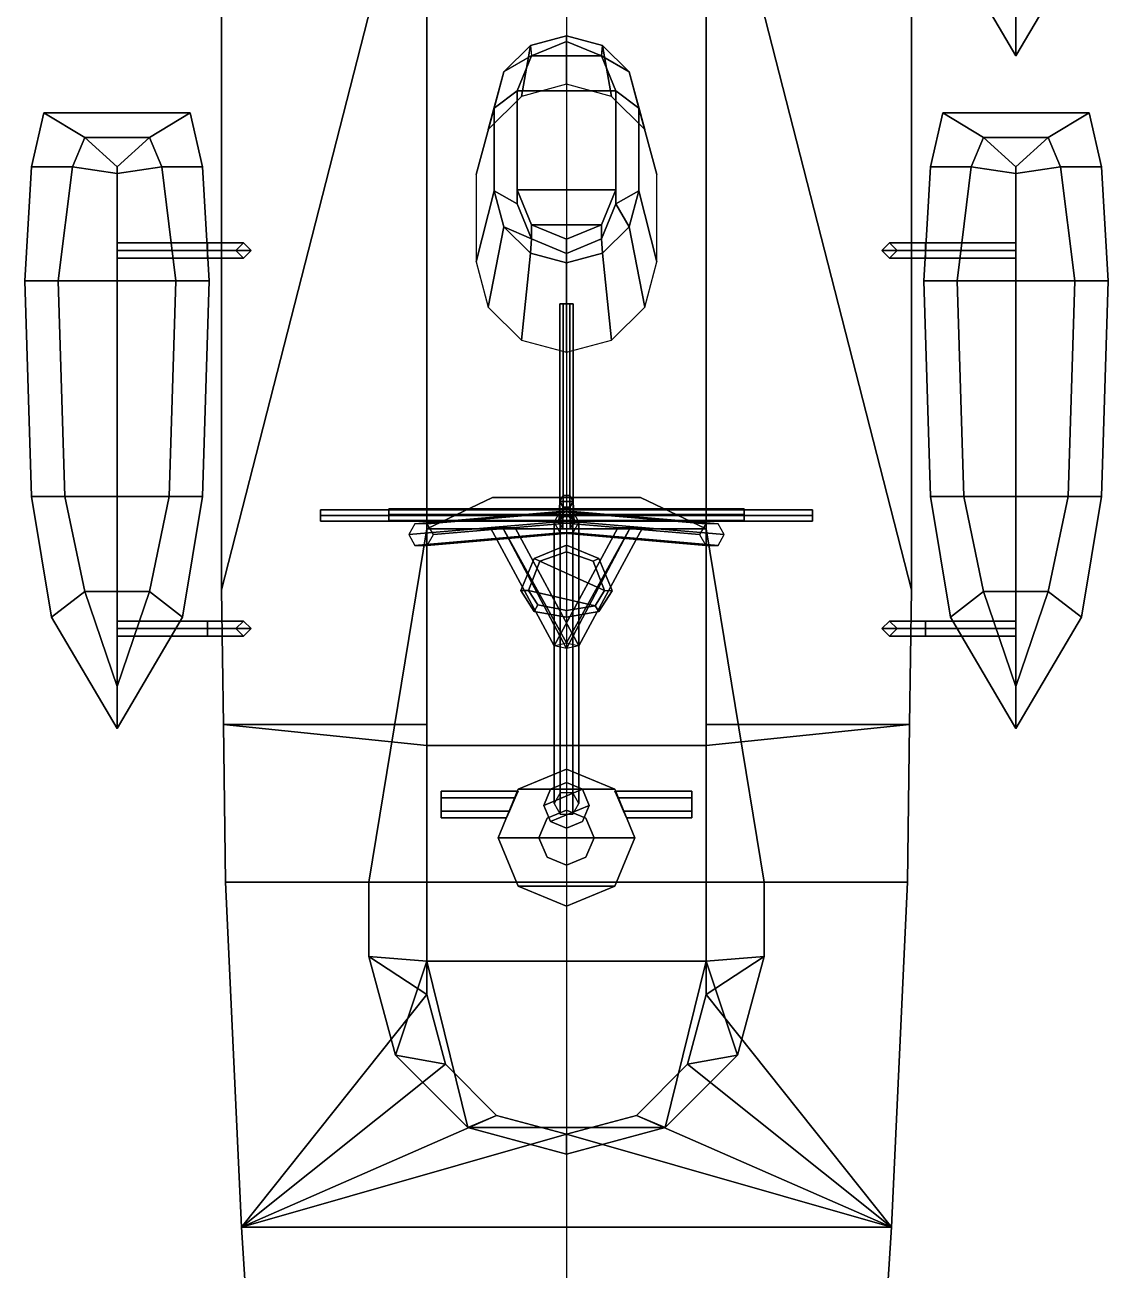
# Model space of a CAD drawing. Header units: millimetres. Extents: x -5.7 to 14.2, y -35.4 to 40.7.
# Drawn here: x -5.7 to 5.7, y -16.9 to -3.8 of the extents above; entities that cross this region are included whole.
import ezdxf

# ---------------------------------------------------------------- set-up
doc = ezdxf.new("R2010")
doc.units = ezdxf.units.MM

msp = doc.modelspace()

# ---------------------------------------------------------------- linework, layer by layer
msp.add_xline((0, 4.53, -4.89), (0, -1))
for points in [[(-3.63, 9.13), (-3.63, -9.74), (-3.63, -9.74, 2.29), (-3.63, 9.13, 2.29)], [(-3.63, 9.13, 2.29), (-3.63, -9.74, 2.29), (-1.47, -1.3, 2.29)], [(1.47, -1.3, 2.29), (1.47, -1.3, 2.29), (3.63, -9.74, 2.29), (3.63, 9.13, 2.29)], [(3.63, 9.13, 2.29), (3.63, -9.74, 2.29), (3.63, -9.74), (3.63, 9.13)], [(-3.63, -9.74, 2.29), (-3.61, -11.16, 2.29), (-1.47, -11.16, 2.29), (-1.47, -1.3, 2.29)], [(-1.47, -1.3, 2.29), (-1.47, -11.16, 2.29), (-1.47, -11.38, 3.3), (-1.47, -1.3, 3.3)], [(-1.47, -1.3, 3.3), (-1.47, -11.38, 3.3), (1.47, -11.38, 3.3), (1.47, -1.3, 3.3)], [(1.47, -1.3, 2.29), (1.47, -11.16, 2.29), (3.61, -11.16, 2.29), (3.63, -9.74, 2.29)], [(1.47, -11.38, 3.3), (1.47, -11.16, 2.29), (1.47, -1.3, 2.29), (1.47, -1.3, 3.3)], [(4.73, -3.68, 3.07), (4.39, -2.68, 3.07), (4.04, -2.95, 3.86), (4.73, -4.12, 3.94)], [(4.73, -4.12, 3.94), (4.04, -2.95, 3.86), (4.39, -2.68, 3.07), (4.73, -3.68, 3.07)], [(4.73, -4.12, 3.94), (5.42, -2.95, 3.86), (5.07, -2.68, 3.07), (4.73, -3.68, 3.07)], [(4.73, -3.68, 3.07), (5.07, -2.68, 3.07), (5.42, -2.95, 3.86), (4.73, -4.12, 3.94)], [(0, -4.42, 3.3), (-0.475, -4.547, 3.3), (-0.38, -4.012, 7.54), (0, -3.91, 7.49)], [(0, -3.91, 7.49), (-0.38, -4.012, 7.54), (-0.368, -4.122, 7.6), (0, -3.97, 7.52)], [(0.475, -4.547, 3.3), (0, -4.42, 3.3), (0, -3.91, 7.49), (0.38, -4.012, 7.54)], [(0.38, -4.012, 7.54), (0, -3.91, 7.49), (0, -3.97, 7.52), (0.368, -4.122, 7.6)], [(-0.475, -4.547, 3.3), (-0.823, -4.895, 3.3), (-0.658, -4.29, 7.69), (-0.38, -4.012, 7.54)], [(0, -3.97, 7.52), (-0.368, -4.122, 7.6), (-0.368, -4.122, 8.63), (0, -3.97, 8.53)], [(0, -3.97, 8.53), (-0.368, -4.122, 8.63), (0.368, -4.122, 8.63), (0, -3.97, 8.53)], [(0.368, -4.122, 7.6), (0, -3.97, 7.52), (0, -3.97, 8.53), (0.368, -4.122, 8.63)], [(0.658, -4.29, 7.69), (0.38, -4.012, 7.54), (0.368, -4.122, 7.6)], [(0.823, -4.895, 3.3), (0.475, -4.547, 3.3), (0.38, -4.012, 7.54), (0.658, -4.29, 7.69)], [(-0.658, -4.29, 7.69), (-0.76, -4.67, 7.87), (-0.52, -4.49, 7.78), (-0.368, -4.122, 7.6)], [(-0.368, -4.122, 7.6), (-0.52, -4.49, 7.78), (-0.52, -4.49, 8.82), (-0.368, -4.122, 8.63)], [(-0.368, -4.122, 8.63), (-0.52, -4.49, 8.82), (0.52, -4.49, 8.82), (0.368, -4.122, 8.63)], [(0.52, -4.49, 7.78), (0.368, -4.122, 7.6), (0.368, -4.122, 8.63), (0.52, -4.49, 8.82)], [(0.76, -4.67, 7.87), (0.658, -4.29, 7.69), (0.368, -4.122, 7.6), (0.52, -4.49, 7.78)], [(-0.823, -4.895, 3.3), (-0.95, -5.37, 3.3), (-0.76, -4.67, 7.87), (-0.658, -4.29, 7.69)], [(0.95, -5.37, 3.3), (0.823, -4.895, 3.3), (0.658, -4.29, 7.69), (0.76, -4.67, 7.87)], [(-0.76, -4.67, 7.87), (-0.76, -5.54, 8.25), (-0.52, -5.68, 8.29), (-0.52, -4.49, 7.78)], [(-0.52, -4.49, 7.78), (-0.52, -5.68, 8.29), (-0.52, -5.53, 9.31), (-0.52, -4.49, 8.82)], [(-0.52, -4.49, 8.82), (-0.52, -5.53, 9.31), (0.52, -5.53, 9.31), (0.52, -4.49, 8.82)], [(0.52, -5.68, 8.29), (0.52, -4.49, 7.78), (0.52, -4.49, 8.82), (0.52, -5.53, 9.31)], [(0.76, -5.54, 8.25), (0.76, -4.67, 7.87), (0.52, -4.49, 7.78), (0.52, -5.68, 8.29)], [(-0.95, -5.37, 3.3), (-0.95, -6.29, 3.3), (-0.76, -5.54, 8.25), (-0.76, -4.67, 7.87)], [(0.95, -6.29, 3.3), (0.95, -5.37, 3.3), (0.76, -4.67, 7.87), (0.76, -5.54, 8.25)], [(-5.2, -5.29, 3.07), (-5.07, -4.98, 3.07), (-5.5, -4.72, 3.7), (-5.63, -5.29, 3.7)], [(-5.63, -5.29, 3.7), (-5.5, -4.72, 3.7), (-5.07, -4.98, 3.07), (-5.2, -5.29, 3.07)], [(-3.96, -4.72, 3.7), (-5.5, -4.72, 3.7), (-5.07, -4.98, 3.07), (-4.39, -4.98, 3.07)], [(-4.39, -4.98, 3.07), (-5.07, -4.98, 3.07), (-5.5, -4.72, 3.7), (-3.96, -4.72, 3.7)], [(-4.26, -5.29, 3.07), (-4.39, -4.98, 3.07), (-3.96, -4.72, 3.7), (-3.83, -5.29, 3.7)], [(-3.83, -5.29, 3.7), (-3.96, -4.72, 3.7), (-4.39, -4.98, 3.07), (-4.26, -5.29, 3.07)], [(4.26, -5.29, 3.07), (4.39, -4.98, 3.07), (3.96, -4.72, 3.7), (3.83, -5.29, 3.7)], [(3.83, -5.29, 3.7), (3.96, -4.72, 3.7), (4.39, -4.98, 3.07), (4.26, -5.29, 3.07)], [(5.07, -4.98, 3.07), (4.39, -4.98, 3.07), (3.96, -4.72, 3.7), (5.5, -4.72, 3.7)], [(5.5, -4.72, 3.7), (3.96, -4.72, 3.7), (4.39, -4.98, 3.07), (5.07, -4.98, 3.07)], [(5.63, -5.29, 3.7), (5.5, -4.72, 3.7), (5.07, -4.98, 3.07), (5.2, -5.29, 3.07)], [(5.2, -5.29, 3.07), (5.07, -4.98, 3.07), (5.5, -4.72, 3.7), (5.63, -5.29, 3.7)], [(-5.2, -5.29, 3.07), (-5.07, -4.98, 3.07), (-4.73, -5.29, 2.68), (-4.73, -5.36, 2.68)], [(-4.73, -5.36, 2.68), (-4.73, -5.29, 2.68), (-5.07, -4.98, 3.07), (-5.2, -5.29, 3.07)], [(-4.73, -5.29, 2.68), (-4.73, -5.29, 2.68), (-5.07, -4.98, 3.07), (-4.39, -4.98, 3.07)], [(-4.39, -4.98, 3.07), (-5.07, -4.98, 3.07), (-4.73, -5.29, 2.68)], [(-4.26, -5.29, 3.07), (-4.39, -4.98, 3.07), (-4.73, -5.29, 2.68), (-4.73, -5.36, 2.68)], [(-4.73, -5.36, 2.68), (-4.73, -5.29, 2.68), (-4.39, -4.98, 3.07), (-4.26, -5.29, 3.07)], [(4.26, -5.29, 3.07), (4.39, -4.98, 3.07), (4.73, -5.29, 2.68), (4.73, -5.36, 2.68)], [(4.73, -5.36, 2.68), (4.73, -5.29, 2.68), (4.39, -4.98, 3.07), (4.26, -5.29, 3.07)], [(5.07, -4.98, 3.07), (4.39, -4.98, 3.07), (4.73, -5.29, 2.68)], [(4.73, -5.29, 2.68), (4.73, -5.29, 2.68), (4.39, -4.98, 3.07), (5.07, -4.98, 3.07)], [(4.73, -5.36, 2.68), (4.73, -5.29, 2.68), (5.07, -4.98, 3.07), (5.2, -5.29, 3.07)], [(5.2, -5.29, 3.07), (5.07, -4.98, 3.07), (4.73, -5.29, 2.68), (4.73, -5.36, 2.68)], [(-5.7, -6.49, 3.7), (-5.63, -5.29, 3.7), (-5.2, -5.29, 3.07), (-5.35, -6.49, 3.07)], [(-5.35, -6.49, 3.07), (-5.2, -5.29, 3.07), (-5.63, -5.29, 3.7), (-5.7, -6.49, 3.7)], [(-4.73, -6.49, 2.68), (-4.73, -5.36, 2.68), (-5.2, -5.29, 3.07), (-5.35, -6.49, 3.07)], [(-5.35, -6.49, 3.07), (-5.2, -5.29, 3.07), (-4.73, -5.36, 2.68), (-4.73, -6.49, 2.68)], [(-4.11, -6.49, 3.07), (-4.26, -5.29, 3.07), (-4.73, -5.36, 2.68), (-4.73, -6.49, 2.68)], [(-4.73, -6.49, 2.68), (-4.73, -5.36, 2.68), (-4.26, -5.29, 3.07), (-4.11, -6.49, 3.07)], [(-4.11, -6.49, 3.07), (-4.26, -5.29, 3.07), (-3.83, -5.29, 3.7), (-3.76, -6.49, 3.7)], [(-3.76, -6.49, 3.7), (-3.83, -5.29, 3.7), (-4.26, -5.29, 3.07), (-4.11, -6.49, 3.07)], [(4.11, -6.49, 3.07), (4.26, -5.29, 3.07), (3.83, -5.29, 3.7), (3.76, -6.49, 3.7)], [(3.76, -6.49, 3.7), (3.83, -5.29, 3.7), (4.26, -5.29, 3.07), (4.11, -6.49, 3.07)], [(4.11, -6.49, 3.07), (4.26, -5.29, 3.07), (4.73, -5.36, 2.68), (4.73, -6.49, 2.68)], [(4.73, -6.49, 2.68), (4.73, -5.36, 2.68), (4.26, -5.29, 3.07), (4.11, -6.49, 3.07)], [(4.73, -6.49, 2.68), (4.73, -5.36, 2.68), (5.2, -5.29, 3.07), (5.35, -6.49, 3.07)], [(5.35, -6.49, 3.07), (5.2, -5.29, 3.07), (4.73, -5.36, 2.68), (4.73, -6.49, 2.68)], [(5.7, -6.49, 3.7), (5.63, -5.29, 3.7), (5.2, -5.29, 3.07), (5.35, -6.49, 3.07)], [(5.35, -6.49, 3.07), (5.2, -5.29, 3.07), (5.63, -5.29, 3.7), (5.7, -6.49, 3.7)], [(-0.95, -6.29, 3.3), (-0.823, -6.765, 3.3), (-0.658, -5.92, 8.38), (-0.76, -5.54, 8.25)], [(-0.76, -5.54, 8.25), (-0.658, -5.92, 8.38), (-0.368, -6.048, 8.41), (-0.52, -5.68, 8.29)], [(-0.52, -5.68, 8.29), (-0.368, -6.048, 8.41), (-0.368, -5.898, 9.41), (-0.52, -5.53, 9.31)], [(-0.52, -5.53, 9.31), (-0.368, -5.898, 9.41), (0.368, -5.898, 9.41), (0.52, -5.53, 9.31)], [(0.368, -6.048, 8.41), (0.52, -5.68, 8.29), (0.52, -5.53, 9.31), (0.368, -5.898, 9.41)], [(0.658, -5.92, 8.38), (0.76, -5.54, 8.25), (0.52, -5.68, 8.29)], [(0.823, -6.765, 3.3), (0.95, -6.29, 3.3), (0.76, -5.54, 8.25), (0.658, -5.92, 8.38)], [(0.38, -6.198, 8.45), (0.658, -5.92, 8.38), (0.52, -5.68, 8.29), (0.368, -6.048, 8.41)], [(-0.368, -6.048, 8.41), (0, -6.2, 8.45), (0, -6.05, 9.45), (-0.368, -5.898, 9.41)], [(-0.368, -5.898, 9.41), (0, -6.05, 9.45), (0, -6.05, 9.45), (0.368, -5.898, 9.41)], [(0, -6.2, 8.45), (0.368, -6.048, 8.41), (0.368, -5.898, 9.41), (0, -6.05, 9.45)], [(-0.823, -6.765, 3.3), (-0.475, -7.113, 3.3), (-0.38, -6.198, 8.45), (-0.658, -5.92, 8.38)], [(-0.658, -5.92, 8.38), (-0.38, -6.198, 8.45), (-0.368, -6.048, 8.41)], [(0.475, -7.113, 3.3), (0.823, -6.765, 3.3), (0.658, -5.92, 8.38), (0.38, -6.198, 8.45)], [(-4.73, -6.09, 5.19), (-4.73, -6.17, 5.27), (-3.78, -6.17, 4.91), (-3.78, -6.09, 4.83)], [(-4.73, -6.17, 5.11), (-4.73, -6.09, 5.19), (-3.78, -6.09, 4.83), (-3.78, -6.17, 4.75)], [(-4.73, -6.09, 5.19), (-4.73, -6.17, 5.11), (-4.73, -6.25, 5.19), (-4.73, -6.17, 5.27)], [(-3.4, -6.09, 4.29), (-3.48, -6.17, 4.29), (-3.78, -6.17, 4.75), (-3.78, -6.09, 4.83)], [(-3.32, -6.17, 4.29), (-3.4, -6.09, 4.29), (-3.78, -6.09, 4.83), (-3.78, -6.17, 4.91)], [(-3.4, -6.09, 2.29), (-3.48, -6.17, 2.29), (-3.48, -6.17, 4.29), (-3.4, -6.09, 4.29)], [(-3.32, -6.17, 2.29), (-3.4, -6.09, 2.29), (-3.4, -6.09, 4.29), (-3.32, -6.17, 4.29)], [(-0.38, -6.198, 8.45), (0, -6.3, 8.47), (0, -6.2, 8.45), (-0.368, -6.048, 8.41)], [(0, -6.3, 8.47), (0.38, -6.198, 8.45), (0.368, -6.048, 8.41), (0, -6.2, 8.45)], [(3.4, -6.09, 2.29), (3.32, -6.17, 2.29), (3.32, -6.17, 4.29), (3.4, -6.09, 4.29)], [(3.4, -6.09, 4.29), (3.32, -6.17, 4.29), (3.78, -6.17, 4.91), (3.78, -6.09, 4.83)], [(3.48, -6.17, 2.29), (3.4, -6.09, 2.29), (3.4, -6.09, 4.29), (3.48, -6.17, 4.29)], [(3.48, -6.17, 4.29), (3.4, -6.09, 4.29), (3.78, -6.09, 4.83), (3.78, -6.17, 4.75)], [(4.73, -6.17, 5.27), (4.73, -6.09, 5.19), (3.78, -6.09, 4.83), (3.78, -6.17, 4.91)], [(4.73, -6.09, 5.19), (4.73, -6.17, 5.11), (3.78, -6.17, 4.75), (3.78, -6.09, 4.83)], [(4.73, -6.25, 5.19), (4.73, -6.17, 5.11), (4.73, -6.09, 5.19), (4.73, -6.17, 5.27)], [(-4.73, -6.25, 5.19), (-4.73, -6.17, 5.11), (-3.78, -6.17, 4.75), (-3.78, -6.25, 4.83)], [(-4.73, -6.17, 5.27), (-4.73, -6.25, 5.19), (-3.78, -6.25, 4.83), (-3.78, -6.17, 4.91)], [(-3.4, -6.25, 4.29), (-3.32, -6.17, 4.29), (-3.78, -6.17, 4.91), (-3.78, -6.25, 4.83)], [(-3.48, -6.17, 4.29), (-3.4, -6.25, 4.29), (-3.78, -6.25, 4.83), (-3.78, -6.17, 4.75)], [(-3.48, -6.17, 2.29), (-3.4, -6.25, 2.29), (-3.4, -6.25, 4.29), (-3.48, -6.17, 4.29)], [(-3.4, -6.25, 2.29), (-3.32, -6.17, 2.29), (-3.32, -6.17, 4.29), (-3.4, -6.25, 4.29)], [(-0.475, -7.113, 3.3), (0, -7.24, 3.3), (0, -6.3, 8.47), (-0.38, -6.198, 8.45)], [(0, -7.24, 3.3), (0.475, -7.113, 3.3), (0.38, -6.198, 8.45), (0, -6.3, 8.47)], [(3.32, -6.17, 2.29), (3.4, -6.25, 2.29), (3.4, -6.25, 4.29), (3.32, -6.17, 4.29)], [(3.32, -6.17, 4.29), (3.4, -6.25, 4.29), (3.78, -6.25, 4.83), (3.78, -6.17, 4.91)], [(3.4, -6.25, 2.29), (3.48, -6.17, 2.29), (3.48, -6.17, 4.29), (3.4, -6.25, 4.29)], [(3.4, -6.25, 4.29), (3.48, -6.17, 4.29), (3.78, -6.17, 4.75), (3.78, -6.25, 4.83)], [(4.73, -6.17, 5.11), (4.73, -6.25, 5.19), (3.78, -6.25, 4.83), (3.78, -6.17, 4.75)], [(4.73, -6.25, 5.19), (4.73, -6.17, 5.27), (3.78, -6.17, 4.91), (3.78, -6.25, 4.83)], [(-5.28, -8.76, 3.07), (-5.35, -6.49, 3.07), (-5.7, -6.49, 3.7), (-5.63, -8.76, 3.8)], [(-5.63, -8.76, 3.8), (-5.7, -6.49, 3.7), (-5.35, -6.49, 3.07), (-5.28, -8.76, 3.07)], [(-5.28, -8.76, 3.07), (-5.35, -6.49, 3.07), (-4.73, -6.49, 2.68), (-4.73, -8.76, 2.68)], [(-4.73, -8.76, 2.68), (-4.73, -6.49, 2.68), (-5.35, -6.49, 3.07), (-5.28, -8.76, 3.07)], [(-4.18, -8.76, 3.07), (-4.11, -6.49, 3.07), (-4.73, -6.49, 2.68), (-4.73, -8.76, 2.68)], [(-4.73, -8.76, 2.68), (-4.73, -6.49, 2.68), (-4.11, -6.49, 3.07), (-4.18, -8.76, 3.07)], [(-4.18, -8.76, 3.07), (-4.11, -6.49, 3.07), (-3.76, -6.49, 3.7), (-3.83, -8.76, 3.8)], [(-3.83, -8.76, 3.8), (-3.76, -6.49, 3.7), (-4.11, -6.49, 3.07), (-4.18, -8.76, 3.07)], [(4.18, -8.76, 3.07), (4.11, -6.49, 3.07), (3.76, -6.49, 3.7), (3.83, -8.76, 3.8)], [(3.83, -8.76, 3.8), (3.76, -6.49, 3.7), (4.11, -6.49, 3.07), (4.18, -8.76, 3.07)], [(4.18, -8.76, 3.07), (4.11, -6.49, 3.07), (4.73, -6.49, 2.68), (4.73, -8.76, 2.68)], [(4.73, -8.76, 2.68), (4.73, -6.49, 2.68), (4.11, -6.49, 3.07), (4.18, -8.76, 3.07)], [(4.73, -8.76, 2.68), (4.73, -6.49, 2.68), (5.35, -6.49, 3.07), (5.28, -8.76, 3.07)], [(5.28, -8.76, 3.07), (5.35, -6.49, 3.07), (4.73, -6.49, 2.68), (4.73, -8.76, 2.68)], [(5.63, -8.76, 3.8), (5.7, -6.49, 3.7), (5.35, -6.49, 3.07), (5.28, -8.76, 3.07)], [(5.28, -8.76, 3.07), (5.35, -6.49, 3.07), (5.7, -6.49, 3.7), (5.63, -8.76, 3.8)], [(-0.035, -8.97, 15.669), (-0.07, -8.97, 15.73), (-0.07, -6.73, 16.77), (-0.035, -6.73, 16.709)], [(-0.07, -8.97, 15.73), (-0.035, -8.97, 15.791), (-0.035, -6.73, 16.831), (-0.07, -6.73, 16.77)], [(-0.07, -6.73, 16.77), (-0.035, -6.73, 16.831), (0.035, -6.73, 16.831), (0.07, -6.73, 16.77)], [(-0.035, -6.73, 16.709), (-0.07, -6.73, 16.77), (0.07, -6.73, 16.77), (0.035, -6.73, 16.709)], [(0.035, -8.97, 15.669), (-0.035, -8.97, 15.669), (-0.035, -6.73, 16.709), (0.035, -6.73, 16.709)], [(-0.035, -8.97, 15.791), (0.035, -8.97, 15.791), (0.035, -6.73, 16.831), (-0.035, -6.73, 16.831)], [(0.07, -8.97, 15.73), (0.035, -8.97, 15.669), (0.035, -6.73, 16.709), (0.07, -6.73, 16.77)], [(0.035, -8.97, 15.791), (0.07, -8.97, 15.73), (0.07, -6.73, 16.77), (0.035, -6.73, 16.831)], [(-5.42, -10.03, 3.86), (-5.63, -8.76, 3.8), (-5.28, -8.76, 3.07), (-5.07, -9.76, 3.07)], [(-5.07, -9.76, 3.07), (-5.28, -8.76, 3.07), (-5.63, -8.76, 3.8), (-5.42, -10.03, 3.86)], [(-4.73, -9.76, 2.68), (-4.73, -8.76, 2.68), (-5.28, -8.76, 3.07), (-5.07, -9.76, 3.07)], [(-5.07, -9.76, 3.07), (-5.28, -8.76, 3.07), (-4.73, -8.76, 2.68), (-4.73, -9.76, 2.68)], [(-4.73, -9.76, 2.68), (-4.73, -8.76, 2.68), (-4.18, -8.76, 3.07), (-4.39, -9.76, 3.07)], [(-4.39, -9.76, 3.07), (-4.18, -8.76, 3.07), (-4.73, -8.76, 2.68), (-4.73, -9.76, 2.68)], [(-4.39, -9.76, 3.07), (-4.18, -8.76, 3.07), (-3.83, -8.76, 3.8), (-4.04, -10.03, 3.86)], [(-4.04, -10.03, 3.86), (-3.83, -8.76, 3.8), (-4.18, -8.76, 3.07), (-4.39, -9.76, 3.07)], [(1.47, -9.1, 6.14), (0.78, -8.77, 6.14), (-0.78, -8.77, 6.14), (-1.47, -9.1, 6.14)], [(-1.47, -9.1, 6.03), (-0.78, -8.77, 6.03), (0.78, -8.77, 6.03), (1.47, -9.1, 6.03)], [(-0.78, -8.77, 6.14), (-0.78, -8.77, 6.03), (-1.47, -9.1, 6.03), (-1.47, -9.1, 6.14)], [(0.78, -8.77, 6.14), (0.78, -8.77, 6.03), (-0.78, -8.77, 6.03), (-0.78, -8.77, 6.14)], [(-0.04, -8.961, 15.79), (-0.08, -9.03, 15.79), (-0.07, -8.81, 18.9), (-0.035, -8.749, 18.9)], [(-0.035, -8.749, 18.9), (-0.07, -8.81, 18.9), (0.07, -8.81, 18.9), (0.035, -8.749, 18.9)], [(0.04, -8.961, 15.79), (-0.04, -8.961, 15.79), (-0.035, -8.749, 18.9), (0.035, -8.749, 18.9)], [(0.08, -9.03, 15.79), (0.04, -8.961, 15.79), (0.035, -8.749, 18.9), (0.07, -8.81, 18.9)], [(1.47, -9.1, 6.03), (0.78, -8.77, 6.03), (0.78, -8.77, 6.14), (1.47, -9.1, 6.14)], [(4.39, -9.76, 3.07), (4.18, -8.76, 3.07), (3.83, -8.76, 3.8), (4.04, -10.03, 3.86)], [(4.04, -10.03, 3.86), (3.83, -8.76, 3.8), (4.18, -8.76, 3.07), (4.39, -9.76, 3.07)], [(4.73, -9.76, 2.68), (4.73, -8.76, 2.68), (4.18, -8.76, 3.07), (4.39, -9.76, 3.07)], [(4.39, -9.76, 3.07), (4.18, -8.76, 3.07), (4.73, -8.76, 2.68), (4.73, -9.76, 2.68)], [(5.07, -9.76, 3.07), (5.28, -8.76, 3.07), (4.73, -8.76, 2.68), (4.73, -9.76, 2.68)], [(4.73, -9.76, 2.68), (4.73, -8.76, 2.68), (5.28, -8.76, 3.07), (5.07, -9.76, 3.07)], [(5.42, -10.03, 3.86), (5.63, -8.76, 3.8), (5.28, -8.76, 3.07), (5.07, -9.76, 3.07)], [(5.07, -9.76, 3.07), (5.28, -8.76, 3.07), (5.63, -8.76, 3.8), (5.42, -10.03, 3.86)], [(-2.59, -8.96, 15.55), (-2.59, -8.9, 15.61), (2.59, -8.9, 15.61), (2.59, -8.96, 15.55)], [(-2.59, -8.9, 15.61), (-2.59, -8.96, 15.67), (2.59, -8.96, 15.67), (2.59, -8.9, 15.61)], [(-2.59, -8.9, 15.61), (-2.59, -8.96, 15.55), (-2.59, -9.02, 15.61), (-2.59, -8.96, 15.67)], [(-1.87, -8.89, 16.86), (-1.87, -8.95, 16.92), (1.87, -8.95, 16.92), (1.87, -8.89, 16.86)], [(-1.87, -8.95, 16.8), (-1.87, -8.89, 16.86), (1.87, -8.89, 16.86), (1.87, -8.95, 16.8)], [(-1.87, -8.89, 16.86), (-1.87, -8.95, 16.8), (-1.87, -9.01, 16.86), (-1.87, -8.95, 16.92)], [(-0.08, -9.03, 15.79), (-0.04, -9.099, 15.79), (-0.035, -8.871, 18.9), (-0.07, -8.81, 18.9)], [(-0.07, -8.81, 18.9), (-0.035, -8.871, 18.9), (0.035, -8.871, 18.9), (0.07, -8.81, 18.9)], [(-0.04, -9.099, 15.79), (0.04, -9.099, 15.79), (0.035, -8.871, 18.9), (-0.035, -8.871, 18.9)], [(0.04, -9.099, 15.79), (0.08, -9.03, 15.79), (0.07, -8.81, 18.9), (0.035, -8.871, 18.9)], [(1.87, -8.95, 16.92), (1.87, -9.01, 16.86), (1.87, -8.95, 16.8), (1.87, -8.89, 16.86)], [(2.59, -8.96, 15.67), (2.59, -9.02, 15.61), (2.59, -8.96, 15.55), (2.59, -8.9, 15.61)], [(-2.59, -9.02, 15.61), (-2.59, -8.96, 15.55), (2.59, -8.96, 15.55), (2.59, -9.02, 15.61)], [(-2.59, -8.96, 15.67), (-2.59, -9.02, 15.61), (2.59, -9.02, 15.61), (2.59, -8.96, 15.67)], [(-1.87, -8.95, 16.92), (-1.87, -9.01, 16.86), (1.87, -9.01, 16.86), (1.87, -8.95, 16.92)], [(-1.87, -9.01, 16.86), (-1.87, -8.95, 16.8), (1.87, -8.95, 16.8), (1.87, -9.01, 16.86)], [(-1.595, -9.047, 2.29), (-1.66, -9.16, 2.29), (-0.13, -9.03, 15.79), (-0.065, -8.917, 15.79)], [(-1.66, -9.16, 2.29), (-1.595, -9.273, 2.29), (-0.065, -9.143, 15.79), (-0.13, -9.03, 15.79)], [(-1.465, -9.047, 2.29), (-1.595, -9.047, 2.29), (-0.065, -8.917, 15.79), (0.065, -8.917, 15.79)], [(-1.4, -9.16, 2.29), (-1.465, -9.047, 2.29), (0.065, -8.917, 15.79), (0.13, -9.03, 15.79)], [(-1.465, -9.273, 2.29), (-1.4, -9.16, 2.29), (0.13, -9.03, 15.79), (0.065, -9.143, 15.79)], [(-0.065, -11.877, 2.29), (-0.13, -11.99, 2.29), (-0.13, -9.03, 15.79), (-0.065, -8.917, 15.79)], [(1.465, -9.047, 2.29), (1.4, -9.16, 2.29), (-0.13, -9.03, 15.79), (-0.065, -8.917, 15.79)], [(-0.13, -11.99, 2.29), (-0.065, -12.103, 2.29), (-0.065, -9.143, 15.79), (-0.13, -9.03, 15.79)], [(1.4, -9.16, 2.29), (1.465, -9.273, 2.29), (-0.065, -9.143, 15.79), (-0.13, -9.03, 15.79)], [(0.065, -11.877, 2.29), (-0.065, -11.877, 2.29), (-0.065, -8.917, 15.79), (0.065, -8.917, 15.79)], [(1.595, -9.047, 2.29), (1.465, -9.047, 2.29), (-0.065, -8.917, 15.79), (0.065, -8.917, 15.79)], [(0.13, -11.99, 2.29), (0.065, -11.877, 2.29), (0.065, -8.917, 15.79), (0.13, -9.03, 15.79)], [(1.66, -9.16, 2.29), (1.595, -9.047, 2.29), (0.065, -8.917, 15.79), (0.13, -9.03, 15.79)], [(0.065, -12.103, 2.29), (0.13, -11.99, 2.29), (0.13, -9.03, 15.79), (0.065, -9.143, 15.79)], [(1.595, -9.273, 2.29), (1.66, -9.16, 2.29), (0.13, -9.03, 15.79), (0.065, -9.143, 15.79)], [(-1.47, -9.1, 6.03), (-2.08, -12.82, 6.03), (-2.08, -12.82, 6.14), (-1.47, -9.1, 6.14)], [(1.47, -9.1, 6.03), (2.08, -12.82, 6.03), (-2.08, -12.82, 6.03), (-1.47, -9.1, 6.03)], [(-1.47, -9.1, 6.14), (-2.08, -12.82, 6.14), (2.08, -12.82, 6.14), (1.47, -9.1, 6.14)], [(-1.595, -9.273, 2.29), (-1.465, -9.273, 2.29), (0.065, -9.143, 15.79), (-0.065, -9.143, 15.79)], [(-0.67, -9.09, 10), (-0.8, -9.09, 9.87), (-0.13, -10.33, 9.87), (0, -10.3, 10)], [(-0.8, -9.09, 9.87), (-0.67, -9.09, 9.74), (0, -10.36, 9.74), (-0.13, -10.33, 9.87)], [(-0.54, -9.09, 9.87), (-0.67, -9.09, 10), (0, -10.3, 10), (0.13, -10.33, 9.87)], [(-0.67, -9.09, 9.74), (-0.54, -9.09, 9.87), (0.13, -10.33, 9.87), (0, -10.36, 9.74)], [(0.67, -9.09, 10), (0.54, -9.09, 9.87), (-0.13, -10.33, 9.87), (0, -10.3, 10)], [(0.54, -9.09, 9.87), (0.67, -9.09, 9.74), (0, -10.36, 9.74), (-0.13, -10.33, 9.87)], [(-0.065, -12.103, 2.29), (0.065, -12.103, 2.29), (0.065, -9.143, 15.79), (-0.065, -9.143, 15.79)], [(1.465, -9.273, 2.29), (1.595, -9.273, 2.29), (0.065, -9.143, 15.79), (-0.065, -9.143, 15.79)], [(0.8, -9.09, 9.87), (0.67, -9.09, 10), (0, -10.3, 10), (0.13, -10.33, 9.87)], [(0.67, -9.09, 9.74), (0.8, -9.09, 9.87), (0.13, -10.33, 9.87), (0, -10.36, 9.74)], [(2.08, -12.82, 6.14), (2.08, -12.82, 6.03), (1.47, -9.1, 6.03), (1.47, -9.1, 6.14)], [(-0.34, -9.41, 13.95), (-0.34, -9.41, 14.79), (0, -9.27, 14.79), (0, -9.27, 13.95)], [(-0.34, -9.41, 14.79), (-0.28, -9.44, 14.79), (0, -9.34, 14.79), (0, -9.27, 14.79)], [(0, -9.27, 13.95), (0, -9.27, 14.79), (0.34, -9.41, 14.79), (0.34, -9.41, 13.95)], [(0, -9.27, 14.79), (0, -9.34, 14.79), (0.28, -9.44, 14.79), (0.34, -9.41, 14.79)], [(-0.48, -9.75, 13.95), (-0.48, -9.75, 14.79), (-0.34, -9.41, 14.79), (-0.34, -9.41, 13.95)], [(-0.48, -9.75, 14.79), (-0.4, -9.75, 14.79), (-0.28, -9.44, 14.79), (-0.34, -9.41, 14.79)], [(0, -9.34, 14), (0, -9.34, 14.79), (-0.28, -9.44, 14.79), (-0.28, -9.44, 14)], [(-0.28, -9.44, 14), (0.4, -9.75, 14), (0.28, -9.44, 14), (0, -9.34, 14)], [(0.28, -9.44, 14), (0.28, -9.44, 14.79), (0, -9.34, 14.79), (0, -9.34, 14)], [(0.34, -9.411, 14.79), (0.28, -9.44, 14.79), (0.4, -9.75, 14.79), (0.48, -9.75, 14.79)], [(0.339, -9.411, 13.95), (0.34, -9.411, 14.79), (0.48, -9.75, 14.79), (0.48, -9.75, 13.95)], [(-0.28, -9.44, 14), (-0.28, -9.44, 14.79), (-0.4, -9.75, 14.79), (-0.4, -9.75, 14)], [(-0.4, -9.75, 14), (0.3, -9.91, 14), (0.4, -9.75, 14), (-0.28, -9.44, 14)], [(0.4, -9.75, 14), (0.4, -9.75, 14.79), (0.28, -9.44, 14.79), (0.28, -9.44, 14)], [(-4.73, -11.2, 3.94), (-5.42, -10.03, 3.86), (-5.07, -9.76, 3.07), (-4.73, -10.76, 3.07)], [(-4.73, -10.76, 3.07), (-5.07, -9.76, 3.07), (-5.42, -10.03, 3.86), (-4.73, -11.2, 3.94)], [(-4.73, -10.76, 3.07), (-5.07, -9.76, 3.07), (-4.73, -9.76, 2.68), (-4.73, -10.38, 2.68)], [(-4.73, -10.38, 2.68), (-4.73, -9.76, 2.68), (-5.07, -9.76, 3.07), (-4.73, -10.76, 3.07)], [(-4.73, -10.76, 3.07), (-4.39, -9.76, 3.07), (-4.04, -10.03, 3.86), (-4.73, -11.2, 3.94)], [(-4.73, -11.2, 3.94), (-4.04, -10.03, 3.86), (-4.39, -9.76, 3.07), (-4.73, -10.76, 3.07)], [(-4.73, -10.38, 2.68), (-4.73, -9.76, 2.68), (-4.39, -9.76, 3.07), (-4.73, -10.76, 3.07)], [(-4.73, -10.76, 3.07), (-4.39, -9.76, 3.07), (-4.73, -9.76, 2.68), (-4.73, -10.38, 2.68)], [(-3.63, -9.74), (-3.61, -11.16), (-3.61, -11.16, 2.29), (-3.63, -9.74, 2.29)], [(-0.339, -9.97, 13.95), (-0.34, -9.97, 14.79), (-0.48, -9.75, 14.79), (-0.48, -9.75, 13.95)], [(-0.34, -9.97, 14.79), (-0.3, -9.9, 14.79), (-0.4, -9.75, 14.79), (-0.48, -9.75, 14.79)], [(-0.4, -9.75, 14), (-0.4, -9.75, 14.79), (-0.3, -9.9, 14.79), (-0.3, -9.9, 14)], [(-0.3, -9.9, 14), (0, -9.96, 14), (0.3, -9.91, 14), (-0.4, -9.75, 14)], [(0.3, -9.91, 14), (0.3, -9.91, 14.79), (0.4, -9.75, 14.79), (0.4, -9.75, 14)], [(0.48, -9.751, 14.79), (0.4, -9.75, 14.79), (0.3, -9.91, 14.79), (0.34, -9.97, 14.79)], [(0.48, -9.751, 13.95), (0.48, -9.751, 14.79), (0.34, -9.97, 14.79), (0.34, -9.97, 13.95)], [(3.63, -9.74, 2.29), (3.61, -11.16, 2.29), (3.61, -11.16), (3.63, -9.74)], [(4.73, -10.76, 3.07), (4.39, -9.76, 3.07), (4.04, -10.03, 3.86), (4.73, -11.2, 3.94)], [(4.73, -11.2, 3.94), (4.04, -10.03, 3.86), (4.39, -9.76, 3.07), (4.73, -10.76, 3.07)], [(4.73, -10.38, 2.68), (4.73, -9.76, 2.68), (4.39, -9.76, 3.07), (4.73, -10.76, 3.07)], [(4.73, -10.76, 3.07), (4.39, -9.76, 3.07), (4.73, -9.76, 2.68), (4.73, -10.38, 2.68)], [(4.73, -10.76, 3.07), (5.07, -9.76, 3.07), (4.73, -9.76, 2.68), (4.73, -10.38, 2.68)], [(4.73, -10.38, 2.68), (4.73, -9.76, 2.68), (5.07, -9.76, 3.07), (4.73, -10.76, 3.07)], [(4.73, -11.2, 3.94), (5.42, -10.03, 3.86), (5.07, -9.76, 3.07), (4.73, -10.76, 3.07)], [(4.73, -10.76, 3.07), (5.07, -9.76, 3.07), (5.42, -10.03, 3.86), (4.73, -11.2, 3.94)], [(0, -10.03, 14.79), (0, -9.96, 14.79), (-0.3, -9.9, 14.79), (-0.34, -9.97, 14.79)], [(-0.3, -9.9, 14), (-0.3, -9.9, 14.79), (0, -9.96, 14.79), (0, -9.96, 14)], [(0, -9.96, 14), (0, -9.96, 14.79), (0.3, -9.91, 14.79), (0.3, -9.91, 14)], [(0.34, -9.97, 14.79), (0.3, -9.91, 14.79), (0, -9.96, 14.79), (0, -10.03, 14.79)], [(-4.73, -10.15, 5.11), (-4.73, -10.07, 5.19), (-3.78, -10.07, 4.83), (-3.78, -10.15, 4.75)], [(-4.73, -10.07, 5.19), (-4.73, -10.15, 5.27), (-3.78, -10.15, 4.91), (-3.78, -10.07, 4.83)], [(-4.73, -10.07, 5.19), (-4.73, -10.15, 5.11), (-4.73, -10.23, 5.19), (-4.73, -10.15, 5.27)], [(-3.32, -10.15, 4.29), (-3.4, -10.07, 4.29), (-3.78, -10.07, 4.83), (-3.78, -10.15, 4.91)], [(-3.4, -10.07, 4.29), (-3.48, -10.15, 4.29), (-3.78, -10.15, 4.75), (-3.78, -10.07, 4.83)], [(-3.4, -10.07, 2.29), (-3.48, -10.15, 2.29), (-3.48, -10.15, 4.29), (-3.4, -10.07, 4.29)], [(-3.32, -10.15, 2.29), (-3.4, -10.07, 2.29), (-3.4, -10.07, 4.29), (-3.32, -10.15, 4.29)], [(0, -10.03, 13.95), (0, -10.03, 14.79), (-0.34, -9.97, 14.79), (-0.34, -9.97, 13.95)], [(0.34, -9.97, 13.95), (0.34, -9.97, 14.79), (0, -10.03, 14.79), (0, -10.03, 13.95)], [(3.4, -10.07, 2.29), (3.32, -10.15, 2.29), (3.32, -10.15, 4.29), (3.4, -10.07, 4.29)], [(3.4, -10.07, 4.29), (3.32, -10.15, 4.29), (3.78, -10.15, 4.91), (3.78, -10.07, 4.83)], [(3.48, -10.15, 2.29), (3.4, -10.07, 2.29), (3.4, -10.07, 4.29), (3.48, -10.15, 4.29)], [(3.48, -10.15, 4.29), (3.4, -10.07, 4.29), (3.78, -10.07, 4.83), (3.78, -10.15, 4.75)], [(4.73, -10.07, 5.19), (4.73, -10.15, 5.11), (3.78, -10.15, 4.75), (3.78, -10.07, 4.83)], [(4.73, -10.15, 5.27), (4.73, -10.07, 5.19), (3.78, -10.07, 4.83), (3.78, -10.15, 4.91)], [(4.73, -10.23, 5.19), (4.73, -10.15, 5.11), (4.73, -10.07, 5.19), (4.73, -10.15, 5.27)], [(-4.73, -10.15, 5.27), (-4.73, -10.23, 5.19), (-3.78, -10.23, 4.83), (-3.78, -10.15, 4.91)], [(-4.73, -10.23, 5.19), (-4.73, -10.15, 5.11), (-3.78, -10.15, 4.75), (-3.78, -10.23, 4.83)], [(-3.48, -10.15, 4.29), (-3.4, -10.23, 4.29), (-3.78, -10.23, 4.83), (-3.78, -10.15, 4.75)], [(-3.4, -10.23, 4.29), (-3.32, -10.15, 4.29), (-3.78, -10.15, 4.91), (-3.78, -10.23, 4.83)], [(-3.48, -10.15, 2.29), (-3.4, -10.23, 2.29), (-3.4, -10.23, 4.29), (-3.48, -10.15, 4.29)], [(-3.4, -10.23, 2.29), (-3.32, -10.15, 2.29), (-3.32, -10.15, 4.29), (-3.4, -10.23, 4.29)], [(3.32, -10.15, 2.29), (3.4, -10.23, 2.29), (3.4, -10.23, 4.29), (3.32, -10.15, 4.29)], [(3.32, -10.15, 4.29), (3.4, -10.23, 4.29), (3.78, -10.23, 4.83), (3.78, -10.15, 4.91)], [(3.4, -10.23, 2.29), (3.48, -10.15, 2.29), (3.48, -10.15, 4.29), (3.4, -10.23, 4.29)], [(3.4, -10.23, 4.29), (3.48, -10.15, 4.29), (3.78, -10.15, 4.75), (3.78, -10.23, 4.83)], [(4.73, -10.23, 5.19), (4.73, -10.15, 5.27), (3.78, -10.15, 4.91), (3.78, -10.23, 4.83)], [(4.73, -10.15, 5.11), (4.73, -10.23, 5.19), (3.78, -10.23, 4.83), (3.78, -10.15, 4.75)], [(-3.61, -11.16), (-3.59, -12.82), (-3.59, -12.82, 4.09), (-3.61, -11.16, 2.29)], [(-3.61, -11.16, 2.29), (-3.59, -12.82, 4.09), (-1.47, -12.82, 4.09), (-1.47, -11.38, 2.529)], [(-1.47, -11.16, 2.29), (-3.61, -11.16, 2.29), (-1.47, -11.38, 2.529), (-1.47, -11.16, 2.29)], [(-1.47, -11.16, 2.29), (-1.47, -11.38, 2.529), (-1.47, -11.38, 2.529), (-1.47, -11.38, 3.3)], [(1.47, -11.38, 2.529), (1.47, -11.38, 2.529), (3.61, -11.16, 2.29), (1.47, -11.16, 2.29)], [(1.47, -11.38, 2.529), (1.47, -12.82, 4.09), (3.59, -12.82, 4.09), (3.61, -11.16, 2.29)], [(1.47, -11.38, 2.529), (1.47, -11.38, 2.529), (1.47, -11.16, 2.29), (1.47, -11.38, 3.3)], [(3.61, -11.16, 2.29), (3.59, -12.82, 4.09), (3.59, -12.82), (3.61, -11.16)], [(1.47, -11.38, 9.06), (1.47, -11.38, 2.529), (-1.47, -11.38, 2.529), (-1.47, -11.38, 9.06)], [(-1.47, -11.38, 2.529), (-1.47, -12.82, 4.09), (-1.47, -12.82, 9.06), (-1.47, -11.38, 9.06)], [(-1.47, -11.38, 9.06), (-1.47, -13.65, 9.06), (1.47, -13.65, 9.06), (1.47, -11.38, 9.06)], [(1.47, -12.82, 9.06), (1.47, -12.82, 4.09), (1.47, -11.38, 2.529), (1.47, -11.38, 9.06)], [(0, -11.63, 10.06), (-0.509, -11.841, 10.06), (0.509, -11.841, 10.06), (0, -11.63, 10.06)], [(0, -11.63, 9.38), (-0.509, -11.841, 9.38), (-0.509, -11.841, 10.06), (0, -11.63, 10.06)], [(0.509, -11.841, 9.38), (0, -11.63, 9.38), (0, -11.63, 10.06), (0.509, -11.841, 10.06)], [(-0.24, -12.01, 10.17), (0.17, -11.84, 10.17), (0, -11.77, 10.17), (-0.17, -11.84, 10.17)], [(0, -11.77, 10.06), (-0.17, -11.84, 10.06), (-0.17, -11.84, 10.17), (0, -11.77, 10.17)], [(0.17, -11.84, 10.06), (0, -11.77, 10.06), (0, -11.77, 10.17), (0.17, -11.84, 10.17)], [(-0.54, -11.93, 9.941), (-0.51, -11.86, 9.82), (-1.32, -11.86, 9.82), (-1.32, -11.93, 9.941)], [(-0.51, -11.86, 9.82), (-0.54, -11.93, 9.699), (-1.32, -11.93, 9.699), (-1.32, -11.86, 9.82)], [(-1.32, -12.14, 9.82), (-1.32, -11.86, 9.82), (-1.32, -11.93, 9.699), (-1.32, -12.07, 9.699)], [(-1.32, -12.07, 9.941), (-1.32, -11.93, 9.941), (-1.32, -11.86, 9.82), (-1.32, -12.14, 9.82)], [(-0.509, -11.841, 10.06), (-0.72, -12.35, 10.06), (0.72, -12.35, 10.06), (0.509, -11.841, 10.06)], [(-0.509, -11.841, 9.38), (-0.72, -12.35, 9.38), (-0.72, -12.35, 10.06), (-0.509, -11.841, 10.06)], [(-0.17, -11.84, 10.06), (-0.24, -12.01, 10.06), (-0.24, -12.01, 10.17), (-0.17, -11.84, 10.17)], [(-0.17, -12.18, 10.17), (0.24, -12.01, 10.17), (0.17, -11.84, 10.17), (-0.24, -12.01, 10.17)], [(0.24, -12.01, 10.06), (0.17, -11.84, 10.06), (0.17, -11.84, 10.17), (0.24, -12.01, 10.17)], [(0.72, -12.35, 9.38), (0.509, -11.841, 9.38), (0.509, -11.841, 10.06), (0.72, -12.35, 10.06)], [(0.54, -11.93, 9.699), (0.51, -11.86, 9.82), (1.32, -11.86, 9.82), (1.32, -11.93, 9.699)], [(0.51, -11.86, 9.82), (0.54, -11.93, 9.941), (1.32, -11.93, 9.941), (1.32, -11.86, 9.82)], [(1.32, -11.86, 9.82), (1.32, -12.14, 9.82), (1.32, -12.07, 9.699), (1.32, -11.93, 9.699)], [(1.32, -11.93, 9.941), (1.32, -12.07, 9.941), (1.32, -12.14, 9.82), (1.32, -11.86, 9.82)], [(-0.6, -12.07, 9.941), (-0.54, -11.93, 9.941), (-1.32, -11.93, 9.941), (-1.32, -12.07, 9.941)], [(-0.54, -11.93, 9.699), (-0.6, -12.07, 9.699), (-1.32, -12.07, 9.699), (-1.32, -11.93, 9.699)], [(-0.24, -12.01, 10.06), (-0.17, -12.18, 10.06), (-0.17, -12.18, 10.17), (-0.24, -12.01, 10.17)], [(0, -12.25, 10.17), (0.17, -12.18, 10.17), (0.24, -12.01, 10.17), (-0.17, -12.18, 10.17)], [(0.17, -12.18, 10.06), (0.24, -12.01, 10.06), (0.24, -12.01, 10.17), (0.17, -12.18, 10.17)], [(0.6, -12.07, 9.699), (0.54, -11.93, 9.699), (1.32, -11.93, 9.699), (1.32, -12.07, 9.699)], [(0.54, -11.93, 9.941), (0.6, -12.07, 9.941), (1.32, -12.07, 9.941), (1.32, -11.93, 9.941)], [(-0.63, -12.14, 9.82), (-0.6, -12.07, 9.941), (-1.32, -12.07, 9.941), (-1.32, -12.14, 9.82)], [(-0.6, -12.07, 9.699), (-0.63, -12.14, 9.82), (-1.32, -12.14, 9.82), (-1.32, -12.07, 9.699)], [(-0.205, -12.145, 9.06), (-0.29, -12.35, 9.06), (-0.29, -12.35, 9.38), (-0.205, -12.145, 9.38)], [(0, -12.06, 9.06), (-0.205, -12.145, 9.06), (-0.205, -12.145, 9.38), (0, -12.06, 9.38)], [(-0.17, -12.18, 10.06), (0, -12.25, 10.06), (0, -12.25, 10.17), (-0.17, -12.18, 10.17)], [(0.205, -12.145, 9.06), (0, -12.06, 9.06), (0, -12.06, 9.38), (0.205, -12.145, 9.38)], [(0, -12.25, 10.06), (0.17, -12.18, 10.06), (0.17, -12.18, 10.17), (0, -12.25, 10.17)], [(0.29, -12.35, 9.06), (0.205, -12.145, 9.06), (0.205, -12.145, 9.38), (0.29, -12.35, 9.38)], [(0.63, -12.14, 9.82), (0.6, -12.07, 9.699), (1.32, -12.07, 9.699), (1.32, -12.14, 9.82)], [(0.6, -12.07, 9.941), (0.63, -12.14, 9.82), (1.32, -12.14, 9.82), (1.32, -12.07, 9.941)], [(-0.72, -12.35, 10.06), (-0.509, -12.859, 9.85), (0.509, -12.859, 9.85), (0.72, -12.35, 10.06)], [(-0.72, -12.35, 9.38), (-0.509, -12.859, 9.38), (-0.509, -12.859, 9.85), (-0.72, -12.35, 10.06)], [(-0.29, -12.35, 9.06), (-0.205, -12.555, 9.06), (-0.205, -12.555, 9.38), (-0.29, -12.35, 9.38)], [(0.205, -12.555, 9.06), (0.29, -12.35, 9.06), (0.29, -12.35, 9.38), (0.205, -12.555, 9.38)], [(0.509, -12.859, 9.38), (0.72, -12.35, 9.38), (0.72, -12.35, 10.06), (0.509, -12.859, 9.85)], [(-0.205, -12.555, 9.06), (0, -12.64, 9.06), (0, -12.64, 9.38), (-0.205, -12.555, 9.38)], [(0, -12.64, 9.06), (0.205, -12.555, 9.06), (0.205, -12.555, 9.38), (0, -12.64, 9.38)], [(-3.42, -16.45, 4.09), (-1.47, -14, 4.09), (-1.47, -12.82, 4.09), (-3.59, -12.82, 4.09)], [(-3.59, -12.82), (-3.42, -16.45), (-3.42, -16.45, 4.09), (-3.59, -12.82, 4.09)], [(-2.08, -12.82, 6.77), (-2.08, -13.6, 6.77), (-2.08, -13.6, 8.01), (-2.08, -12.82, 8.01)], [(-2.08, -12.82, 8.01), (-2.08, -13.6, 8.01), (-1.47, -13.65, 8.18), (-1.47, -12.82, 8.18)], [(-1.47, -12.82, 6.03), (-1.47, -14, 6.03), (-2.08, -13.6, 6.77), (-2.08, -12.82, 6.77)], [(-1.47, -12.82, 6.03), (-2.08, -12.82, 6.77), (-2.08, -12.82, 8.01), (-1.47, -12.82, 8.18)], [(-1.47, -12.82, 4.09), (-1.47, -14, 4.09), (-1.47, -14, 6.03), (-1.47, -12.82, 6.03)], [(-1.47, -12.82, 8.18), (-1.47, -13.65, 8.18), (-1.47, -13.65, 9.06), (-1.47, -12.82, 9.06)], [(1.47, -14, 6.03), (1.47, -14, 4.09), (1.47, -12.82, 4.09), (1.47, -12.82, 6.03)], [(1.47, -13.65, 9.06), (1.47, -13.65, 8.18), (1.47, -12.82, 8.18), (1.47, -12.82, 9.06)], [(2.08, -13.6, 8.01), (2.08, -12.82, 8.01), (1.47, -12.82, 8.18), (1.47, -13.65, 8.18)], [(1.47, -14, 6.03), (1.47, -12.82, 6.03), (2.08, -12.82, 6.77), (2.08, -13.6, 6.77)], [(1.47, -14, 4.09), (3.42, -16.45, 4.09), (3.59, -12.82, 4.09), (1.47, -12.82, 4.09)], [(2.08, -12.82, 6.77), (1.47, -12.82, 6.03), (1.47, -12.82, 8.18), (2.08, -12.82, 8.01)], [(2.08, -13.6, 6.77), (2.08, -12.82, 6.77), (2.08, -12.82, 8.01), (2.08, -13.6, 8.01)], [(3.59, -12.82, 4.09), (3.42, -16.45, 4.09), (3.42, -16.45), (3.59, -12.82)], [(-0.509, -12.859, 9.85), (0, -13.07, 9.76), (0, -13.07, 9.76), (0.509, -12.859, 9.85)], [(-0.509, -12.859, 9.38), (0, -13.07, 9.38), (0, -13.07, 9.76), (-0.509, -12.859, 9.85)], [(0, -13.07, 9.38), (0.509, -12.859, 9.38), (0.509, -12.859, 9.85), (0, -13.07, 9.76)], [(-2.08, -13.6, 6.77), (-1.801, -14.64, 6.77), (-1.801, -14.64, 8.01), (-2.08, -13.6, 8.01)], [(-1.47, -14, 6.03), (-1.273, -14.735, 6.03), (-1.801, -14.64, 6.77), (-2.08, -13.6, 6.77)], [(-2.08, -13.6, 8.01), (-1.801, -14.64, 8.01), (-1.47, -13.65, 8.18)], [(1.273, -14.735, 6.03), (1.47, -14, 6.03), (2.08, -13.6, 6.77), (1.801, -14.64, 6.77)], [(1.801, -14.64, 8.01), (2.08, -13.6, 8.01), (1.47, -13.65, 8.18)], [(1.801, -14.64, 6.77), (2.08, -13.6, 6.77), (2.08, -13.6, 8.01), (1.801, -14.64, 8.01)], [(-1.801, -14.64, 8.01), (-1.04, -15.401, 8.01), (-1.47, -13.65, 8.18)], [(-1.47, -13.65, 9.06), (-1.47, -13.65, 8.18), (1.47, -13.65, 8.18), (1.47, -13.65, 9.06)], [(-1.04, -15.401, 8.01), (1.04, -15.401, 8.01), (1.47, -13.65, 8.18), (-1.47, -13.65, 8.18)], [(1.04, -15.401, 8.01), (1.801, -14.64, 8.01), (1.47, -13.65, 8.18)], [(-3.42, -16.45, 4.09), (-1.273, -14.735, 4.09), (-1.47, -14, 4.09), (-3.42, -16.45, 4.09)], [(-1.47, -14, 4.09), (-1.273, -14.735, 4.09), (-1.273, -14.735, 6.03), (-1.47, -14, 6.03)], [(1.273, -14.735, 4.09), (1.47, -14, 4.09), (1.47, -14, 6.03), (1.273, -14.735, 6.03)], [(1.273, -14.735, 4.09), (3.42, -16.45, 4.09), (1.47, -14, 4.09), (1.273, -14.735, 4.09)], [(-1.801, -14.64, 6.77), (-1.04, -15.401, 6.77), (-1.04, -15.401, 8.01), (-1.801, -14.64, 8.01)], [(-1.273, -14.735, 6.03), (-0.735, -15.273, 6.03), (-1.04, -15.401, 6.77), (-1.801, -14.64, 6.77)], [(0.735, -15.273, 6.03), (1.273, -14.735, 6.03), (1.801, -14.64, 6.77), (1.04, -15.401, 6.77)], [(1.04, -15.401, 6.77), (1.801, -14.64, 6.77), (1.801, -14.64, 8.01), (1.04, -15.401, 8.01)], [(-3.42, -16.45, 4.09), (-0.735, -15.273, 4.09), (-1.273, -14.735, 4.09), (-3.42, -16.45, 4.09)], [(-1.273, -14.735, 4.09), (-0.735, -15.273, 4.09), (-0.735, -15.273, 6.03), (-1.273, -14.735, 6.03)], [(0.735, -15.273, 4.09), (1.273, -14.735, 4.09), (1.273, -14.735, 6.03), (0.735, -15.273, 6.03)], [(0.735, -15.273, 4.09), (3.42, -16.45, 4.09), (1.273, -14.735, 4.09), (0.735, -15.273, 4.09)], [(-3.42, -16.45, 4.09), (0, -15.47, 4.09), (-0.735, -15.273, 4.09), (-3.42, -16.45, 4.09)], [(-0.735, -15.273, 6.03), (0, -15.47, 6.03), (0, -15.68, 6.77), (-1.04, -15.401, 6.77)], [(-0.735, -15.273, 4.09), (0, -15.47, 4.09), (0, -15.47, 6.03), (-0.735, -15.273, 6.03)], [(0, -15.47, 4.09), (0.735, -15.273, 4.09), (0.735, -15.273, 6.03), (0, -15.47, 6.03)], [(0, -15.47, 6.03), (0.735, -15.273, 6.03), (1.04, -15.401, 6.77), (0, -15.68, 6.77)], [(0, -15.47, 4.09), (3.42, -16.45, 4.09), (0.735, -15.273, 4.09), (0, -15.47, 4.09)], [(-1.04, -15.401, 6.77), (0, -15.68, 6.77), (0, -15.68, 8.01), (-1.04, -15.401, 8.01)], [(0, -15.68, 8.01), (0, -15.68, 8.01), (1.04, -15.401, 8.01), (-1.04, -15.401, 8.01)], [(0, -15.68, 6.77), (1.04, -15.401, 6.77), (1.04, -15.401, 8.01), (0, -15.68, 8.01)], [(-3.42, -16.45, 4.09), (3.42, -16.45, 4.09), (0, -15.47, 4.09), (-3.42, -16.45, 4.09)], [(-3.13, -21.04, 4.13), (3.13, -21.04, 4.13), (3.42, -16.45, 4.09), (-3.42, -16.45, 4.09)], [(-3.42, -16.45), (-3.13, -21.04), (-3.13, -21.04, 4.13), (-3.42, -16.45, 4.09)], [(3.42, -16.45, 4.09), (3.13, -21.04, 4.13), (3.13, -21.04), (3.42, -16.45)]]:
    msp.add_3dface(points)

doc.saveas('drawing.dxf')
